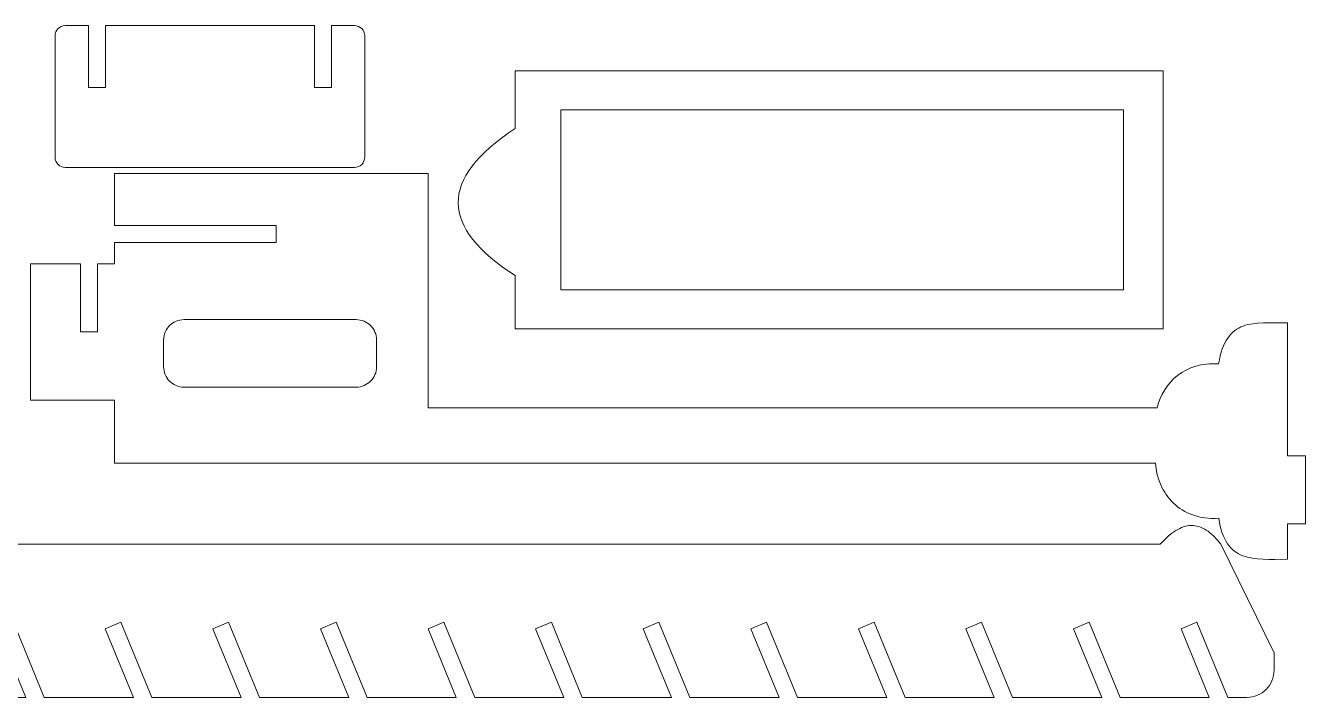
# Model space of a CAD drawing. Header units: millimetres. Extents: x -580 to 580, y -723 to 723.
# Drawn here: x 372 to 580.1, y 599.1 to 708.3 of the extents above; entities that cross this region are included whole.
import ezdxf

# ---------------------------------------------------------------- set-up
doc = ezdxf.new("R2010")
doc.units = ezdxf.units.MM
doc.header["$MEASUREMENT"] = 0
doc.layers.add('Camada 1', color=7, linetype='Continuous')

msp = doc.modelspace()

# ---------------------------------------------------------------- linework, layer by layer
at = {"layer": 'Camada 1', "color": 250, "lineweight": 9}
for points, knots in [([(425.525, 685.2427), (425.525, 685.2427), (378.4803, 685.2427), (378.4803, 685.2427), (378.4803, 685.2427), (378.4803, 685.2427), (378.1468, 685.2765), (378.1468, 685.2765), (378.1468, 685.2765), (378.1468, 685.2765), (377.8358, 685.3736), (377.8358, 685.3736), (377.8358, 685.3736), (377.8358, 685.3736), (377.5542, 685.527), (377.5542, 685.527), (377.5542, 685.527), (377.5542, 685.527), (377.3084, 685.73), (377.3084, 685.73), (377.3084, 685.73), (377.3084, 685.73), (377.1053, 685.9758), (377.1053, 685.9758), (377.1053, 685.9758), (377.1053, 685.9758), (376.9519, 686.2576), (376.9519, 686.2576), (376.9519, 686.2576), (376.9519, 686.2576), (376.8549, 686.5686), (376.8549, 686.5686), (376.8549, 686.5686), (376.8549, 686.5686), (376.8209, 686.9019), (376.8209, 686.9019), (376.8209, 686.9019), (376.8209, 686.9019), (376.8209, 706.631), (376.8209, 706.631), (376.8209, 706.631), (376.8209, 706.631), (376.8549, 706.9643), (376.8549, 706.9643), (376.8549, 706.9643), (376.8549, 706.9643), (376.9519, 707.2752), (376.9519, 707.2752), (376.9519, 707.2752), (376.9519, 707.2752), (377.1053, 707.557), (377.1053, 707.557), (377.1053, 707.557), (377.1053, 707.557), (377.3084, 707.8027), (377.3084, 707.8027), (377.3084, 707.8027), (377.3084, 707.8027), (377.5542, 708.0058), (377.5542, 708.0058), (377.5542, 708.0058), (377.5542, 708.0058), (377.8358, 708.1593), (377.8358, 708.1593), (377.8358, 708.1593), (377.8358, 708.1593), (378.1468, 708.2564), (378.1468, 708.2564), (378.1468, 708.2564), (378.1468, 708.2564), (378.4803, 708.2902), (378.4803, 708.2902), (378.4803, 708.2902), (378.4803, 708.2902), (382.2456, 708.2902), (382.2456, 708.2902), (382.2456, 708.2902), (382.2456, 708.2902), (382.2456, 698.2111), (382.2456, 698.2111), (382.2456, 698.2111), (382.2456, 698.2111), (385.0109, 698.2111), (385.0109, 698.2111), (385.0109, 698.2111), (385.0109, 698.2111), (385.0109, 708.2902), (385.0109, 708.2902), (385.0109, 708.2902), (385.0109, 708.2902), (418.9949, 708.2902), (418.9949, 708.2902), (418.9949, 708.2902), (418.9949, 708.2902), (418.9949, 698.2111), (418.9949, 698.2111), (418.9949, 698.2111), (418.9949, 698.2111), (421.7602, 698.2111), (421.7602, 698.2111), (421.7602, 698.2111), (421.7602, 698.2111), (421.7602, 708.2902), (421.7602, 708.2902), (421.7602, 708.2902), (421.7602, 708.2902), (425.525, 708.2902), (425.525, 708.2902), (425.525, 708.2902), (425.525, 708.2902), (425.8582, 708.2564), (425.8582, 708.2564), (425.8582, 708.2564), (425.8582, 708.2564), (426.1692, 708.1593), (426.1692, 708.1593), (426.1692, 708.1593), (426.1692, 708.1593), (426.4509, 708.0058), (426.4509, 708.0058), (426.4509, 708.0058), (426.4509, 708.0058), (426.6967, 707.8027), (426.6967, 707.8027), (426.6967, 707.8027), (426.6967, 707.8027), (426.8998, 707.557), (426.8998, 707.557), (426.8998, 707.557), (426.8998, 707.557), (427.0532, 707.2752), (427.0532, 707.2752), (427.0532, 707.2752), (427.0532, 707.2752), (427.1503, 706.9643), (427.1503, 706.9643), (427.1503, 706.9643), (427.1503, 706.9643), (427.1842, 706.631), (427.1842, 706.631), (427.1842, 706.631), (427.1842, 706.631), (427.1842, 686.9019), (427.1842, 686.9019), (427.1842, 686.9019), (427.1842, 686.9019), (427.1503, 686.5686), (427.1503, 686.5686), (427.1503, 686.5686), (427.1503, 686.5686), (427.0532, 686.2576), (427.0532, 686.2576), (427.0532, 686.2576), (427.0532, 686.2576), (426.8998, 685.9758), (426.8998, 685.9758), (426.8998, 685.9758), (426.8998, 685.9758), (426.6967, 685.73), (426.6967, 685.73), (426.6967, 685.73), (426.6967, 685.73), (426.4509, 685.527), (426.4509, 685.527), (426.4509, 685.527), (426.4509, 685.527), (426.1692, 685.3736), (426.1692, 685.3736), (426.1692, 685.3736), (426.1692, 685.3736), (425.8582, 685.2765), (425.8582, 685.2765), (425.8582, 685.2765), (425.8582, 685.2765), (425.525, 685.2427), (425.525, 685.2427), (425.525, 685.2427), (425.525, 685.2427), (425.525, 685.2427), (425.525, 685.2427)], [0, 0, 0, 0, 0.02173913, 0.02173913, 0.02173913, 0.02173913, 0.04347826, 0.04347826, 0.04347826, 0.04347826, 0.06521739, 0.06521739, 0.06521739, 0.06521739, 0.08695652, 0.08695652, 0.08695652, 0.08695652, 0.10869565, 0.10869565, 0.10869565, 0.10869565, 0.13043478, 0.13043478, 0.13043478, 0.13043478, 0.15217391, 0.15217391, 0.15217391, 0.15217391, 0.17391304, 0.17391304, 0.17391304, 0.17391304, 0.19565217, 0.19565217, 0.19565217, 0.19565217, 0.2173913, 0.2173913, 0.2173913, 0.2173913, 0.23913043, 0.23913043, 0.23913043, 0.23913043, 0.26086957, 0.26086957, 0.26086957, 0.26086957, 0.2826087, 0.2826087, 0.2826087, 0.2826087, 0.30434783, 0.30434783, 0.30434783, 0.30434783, 0.32608696, 0.32608696, 0.32608696, 0.32608696, 0.34782609, 0.34782609, 0.34782609, 0.34782609, 0.36956522, 0.36956522, 0.36956522, 0.36956522, 0.39130435, 0.39130435, 0.39130435, 0.39130435, 0.41304348, 0.41304348, 0.41304348, 0.41304348, 0.43478261, 0.43478261, 0.43478261, 0.43478261, 0.45652174, 0.45652174, 0.45652174, 0.45652174, 0.47826087, 0.47826087, 0.47826087, 0.47826087, 0.5, 0.5, 0.5, 0.5, 0.52173913, 0.52173913, 0.52173913, 0.52173913, 0.54347826, 0.54347826, 0.54347826, 0.54347826, 0.56521739, 0.56521739, 0.56521739, 0.56521739, 0.58695652, 0.58695652, 0.58695652, 0.58695652, 0.60869565, 0.60869565, 0.60869565, 0.60869565, 0.63043478, 0.63043478, 0.63043478, 0.63043478, 0.65217391, 0.65217391, 0.65217391, 0.65217391, 0.67391304, 0.67391304, 0.67391304, 0.67391304, 0.69565217, 0.69565217, 0.69565217, 0.69565217, 0.7173913, 0.7173913, 0.7173913, 0.7173913, 0.73913043, 0.73913043, 0.73913043, 0.73913043, 0.76086957, 0.76086957, 0.76086957, 0.76086957, 0.7826087, 0.7826087, 0.7826087, 0.7826087, 0.80434783, 0.80434783, 0.80434783, 0.80434783, 0.82608696, 0.82608696, 0.82608696, 0.82608696, 0.84782609, 0.84782609, 0.84782609, 0.84782609, 0.86956522, 0.86956522, 0.86956522, 0.86956522, 0.89130435, 0.89130435, 0.89130435, 0.89130435, 0.91304348, 0.91304348, 0.91304348, 0.91304348, 0.93478261, 0.93478261, 0.93478261, 0.93478261, 0.95652174, 0.95652174, 0.95652174, 0.95652174, 1, 1, 1, 1]), ([(451.6492, 658.9958), (451.6492, 658.9958), (557.0096, 658.9958), (557.0096, 658.9958), (557.0096, 658.9958), (557.0096, 658.9958), (557.0096, 700.9451), (557.0096, 700.9451), (557.0096, 700.9451), (557.0096, 700.9451), (451.6492, 700.9451), (451.6492, 700.9451), (451.6492, 700.9451), (451.6492, 700.9451), (451.6492, 691.5556), (451.6492, 691.5556), (451.6492, 691.5556), (451.6492, 691.5556), (450.5055, 690.7896), (450.5055, 690.7896), (450.5055, 690.7896), (450.5055, 690.7896), (449.4384, 690.0249), (449.4384, 690.0249), (449.4384, 690.0249), (449.4384, 690.0249), (448.4474, 689.2614), (448.4474, 689.2614), (448.4474, 689.2614), (448.4474, 689.2614), (447.5326, 688.4992), (447.5326, 688.4992), (447.5326, 688.4992), (447.5326, 688.4992), (446.6934, 687.7383), (446.6934, 687.7383), (446.6934, 687.7383), (446.6934, 687.7383), (445.9297, 686.9787), (445.9297, 686.9787), (445.9297, 686.9787), (445.9297, 686.9787), (445.2412, 686.2202), (445.2412, 686.2202), (445.2412, 686.2202), (445.2412, 686.2202), (444.6276, 685.4631), (444.6276, 685.4631), (444.6276, 685.4631), (444.6276, 685.4631), (444.0885, 684.7072), (444.0885, 684.7072), (444.0885, 684.7072), (444.0885, 684.7072), (443.6238, 683.9525), (443.6238, 683.9525), (443.6238, 683.9525), (443.6238, 683.9525), (443.2333, 683.1991), (443.2333, 683.1991), (443.2333, 683.1991), (443.2333, 683.1991), (442.9164, 682.4469), (442.9164, 682.4469), (442.9164, 682.4469), (442.9164, 682.4469), (442.6731, 681.6959), (442.6731, 681.6959), (442.6731, 681.6959), (442.6731, 681.6959), (442.503, 680.9462), (442.503, 680.9462), (442.503, 680.9462), (442.503, 680.9462), (442.4059, 680.1977), (442.4059, 680.1977), (442.4059, 680.1977), (442.4059, 680.1977), (442.3814, 679.4504), (442.3814, 679.4504), (442.3814, 679.4504), (442.3814, 679.4504), (442.4294, 678.7044), (442.4294, 678.7044), (442.4294, 678.7044), (442.4294, 678.7044), (442.5495, 677.9595), (442.5495, 677.9595), (442.5495, 677.9595), (442.5495, 677.9595), (442.7415, 677.2158), (442.7415, 677.2158), (442.7415, 677.2158), (442.7415, 677.2158), (443.0049, 676.4733), (443.0049, 676.4733), (443.0049, 676.4733), (443.0049, 676.4733), (443.3398, 675.732), (443.3398, 675.732), (443.3398, 675.732), (443.3398, 675.732), (443.7456, 674.9918), (443.7456, 674.9918), (443.7456, 674.9918), (443.7456, 674.9918), (444.2222, 674.2529), (444.2222, 674.2529), (444.2222, 674.2529), (444.2222, 674.2529), (444.7692, 673.5151), (444.7692, 673.5151), (444.7692, 673.5151), (444.7692, 673.5151), (445.3865, 672.7785), (445.3865, 672.7785), (445.3865, 672.7785), (445.3865, 672.7785), (446.0737, 672.0431), (446.0737, 672.0431), (446.0737, 672.0431), (446.0737, 672.0431), (446.8304, 671.3088), (446.8304, 671.3088), (446.8304, 671.3088), (446.8304, 671.3088), (447.6565, 670.5757), (447.6565, 670.5757), (447.6565, 670.5757), (447.6565, 670.5757), (448.5518, 669.8437), (448.5518, 669.8437), (448.5518, 669.8437), (448.5518, 669.8437), (449.5158, 669.1129), (449.5158, 669.1129), (449.5158, 669.1129), (449.5158, 669.1129), (450.5484, 668.3832), (450.5484, 668.3832), (450.5484, 668.3832), (450.5484, 668.3832), (451.6492, 667.6547), (451.6492, 667.6547), (451.6492, 667.6547), (451.6492, 667.6547), (451.6492, 658.9958), (451.6492, 658.9958), (451.6492, 658.9958), (451.6492, 658.9958), (451.6492, 658.9958), (451.6492, 658.9958)], [0, 0, 0, 0, 0.02564103, 0.02564103, 0.02564103, 0.02564103, 0.05128205, 0.05128205, 0.05128205, 0.05128205, 0.07692308, 0.07692308, 0.07692308, 0.07692308, 0.1025641, 0.1025641, 0.1025641, 0.1025641, 0.12820513, 0.12820513, 0.12820513, 0.12820513, 0.15384615, 0.15384615, 0.15384615, 0.15384615, 0.17948718, 0.17948718, 0.17948718, 0.17948718, 0.20512821, 0.20512821, 0.20512821, 0.20512821, 0.23076923, 0.23076923, 0.23076923, 0.23076923, 0.25641026, 0.25641026, 0.25641026, 0.25641026, 0.28205128, 0.28205128, 0.28205128, 0.28205128, 0.30769231, 0.30769231, 0.30769231, 0.30769231, 0.33333333, 0.33333333, 0.33333333, 0.33333333, 0.35897436, 0.35897436, 0.35897436, 0.35897436, 0.38461538, 0.38461538, 0.38461538, 0.38461538, 0.41025641, 0.41025641, 0.41025641, 0.41025641, 0.43589744, 0.43589744, 0.43589744, 0.43589744, 0.46153846, 0.46153846, 0.46153846, 0.46153846, 0.48717949, 0.48717949, 0.48717949, 0.48717949, 0.51282051, 0.51282051, 0.51282051, 0.51282051, 0.53846154, 0.53846154, 0.53846154, 0.53846154, 0.56410256, 0.56410256, 0.56410256, 0.56410256, 0.58974359, 0.58974359, 0.58974359, 0.58974359, 0.61538462, 0.61538462, 0.61538462, 0.61538462, 0.64102564, 0.64102564, 0.64102564, 0.64102564, 0.66666667, 0.66666667, 0.66666667, 0.66666667, 0.69230769, 0.69230769, 0.69230769, 0.69230769, 0.71794872, 0.71794872, 0.71794872, 0.71794872, 0.74358974, 0.74358974, 0.74358974, 0.74358974, 0.76923077, 0.76923077, 0.76923077, 0.76923077, 0.79487179, 0.79487179, 0.79487179, 0.79487179, 0.82051282, 0.82051282, 0.82051282, 0.82051282, 0.84615385, 0.84615385, 0.84615385, 0.84615385, 0.87179487, 0.87179487, 0.87179487, 0.87179487, 0.8974359, 0.8974359, 0.8974359, 0.8974359, 0.92307692, 0.92307692, 0.92307692, 0.92307692, 0.94871795, 0.94871795, 0.94871795, 0.94871795, 1, 1, 1, 1]), ([(386.5005, 647.4407), (386.5005, 647.4407), (372.8043, 647.4407), (372.8043, 647.4407), (372.8043, 647.4407), (372.8043, 647.4407), (372.8043, 669.5635), (372.8043, 669.5635), (372.8043, 669.5635), (372.8043, 669.5635), (380.9538, 669.5635), (380.9538, 669.5635), (380.9538, 669.5635), (380.9538, 669.5635), (380.9538, 658.5021), (380.9538, 658.5021), (380.9538, 658.5021), (380.9538, 658.5021), (383.7191, 658.5021), (383.7191, 658.5021), (383.7191, 658.5021), (383.7191, 658.5021), (383.7191, 669.5635), (383.7191, 669.5635), (383.7191, 669.5635), (383.7191, 669.5635), (386.5005, 669.5635), (386.5005, 669.5635), (386.5005, 669.5635), (386.5005, 669.5635), (386.5005, 673.0323), (386.5005, 673.0323), (386.5005, 673.0323), (386.5005, 673.0323), (412.7653, 673.0323), (412.7653, 673.0323), (412.7653, 673.0323), (412.7653, 673.0323), (412.7653, 675.7977), (412.7653, 675.7977), (412.7653, 675.7977), (412.7653, 675.7977), (386.5005, 675.7977), (386.5005, 675.7977), (386.5005, 675.7977), (386.5005, 675.7977), (386.5005, 684.2442), (386.5005, 684.2442), (386.5005, 684.2442), (386.5005, 684.2442), (437.4737, 684.2442), (437.4737, 684.2442), (437.4737, 684.2442), (437.4737, 684.2442), (437.4737, 646.1974), (437.4737, 646.1974), (437.4737, 646.1974), (437.4737, 646.1974), (556.0531, 646.1974), (556.0531, 646.1974), (556.0531, 646.1974), (556.0531, 646.1974), (556.2721, 646.9603), (556.2721, 646.9603), (556.2721, 646.9603), (556.2721, 646.9603), (556.5484, 647.701), (556.5484, 647.701), (556.5484, 647.701), (556.5484, 647.701), (556.8812, 648.4148), (556.8812, 648.4148), (556.8812, 648.4148), (556.8812, 648.4148), (557.2698, 649.0976), (557.2698, 649.0976), (557.2698, 649.0976), (557.2698, 649.0976), (557.7139, 649.7449), (557.7139, 649.7449), (557.7139, 649.7449), (557.7139, 649.7449), (558.2123, 650.3526), (558.2123, 650.3526), (558.2123, 650.3526), (558.2123, 650.3526), (558.7644, 650.9163), (558.7644, 650.9163), (558.7644, 650.9163), (558.7644, 650.9163), (559.3697, 651.4319), (559.3697, 651.4319), (559.3697, 651.4319), (559.3697, 651.4319), (560.0273, 651.8949), (560.0273, 651.8949), (560.0273, 651.8949), (560.0273, 651.8949), (560.7368, 652.3011), (560.7368, 652.3011), (560.7368, 652.3011), (560.7368, 652.3011), (561.4971, 652.6462), (561.4971, 652.6462), (561.4971, 652.6462), (561.4971, 652.6462), (562.3079, 652.9259), (562.3079, 652.9259), (562.3079, 652.9259), (562.3079, 652.9259), (563.1683, 653.1359), (563.1683, 653.1359), (563.1683, 653.1359), (563.1683, 653.1359), (563.6169, 653.2134), (563.6169, 653.2134), (563.6169, 653.2134), (563.6169, 653.2134), (564.0777, 653.272), (564.0777, 653.272), (564.0777, 653.272), (564.0777, 653.272), (564.5505, 653.3109), (564.5505, 653.3109), (564.5505, 653.3109), (564.5505, 653.3109), (565.0352, 653.3297), (565.0352, 653.3297), (565.0352, 653.3297), (565.0352, 653.3297), (565.5319, 653.3279), (565.5319, 653.3279), (565.5319, 653.3279), (565.5319, 653.3279), (566.0404, 653.3049), (566.0404, 653.3049), (566.0404, 653.3049), (566.0404, 653.3049), (566.1618, 653.985), (566.1618, 653.985), (566.1618, 653.985), (566.1618, 653.985), (566.3022, 654.6179), (566.3022, 654.6179), (566.3022, 654.6179), (566.3022, 654.6179), (566.4611, 655.205), (566.4611, 655.205), (566.4611, 655.205), (566.4611, 655.205), (566.6382, 655.7484), (566.6382, 655.7484), (566.6382, 655.7484), (566.6382, 655.7484), (566.8331, 656.2496), (566.8331, 656.2496), (566.8331, 656.2496), (566.8331, 656.2496), (567.0452, 656.7102), (567.0452, 656.7102), (567.0452, 656.7102), (567.0452, 656.7102), (567.2741, 657.132), (567.2741, 657.132), (567.2741, 657.132), (567.2741, 657.132), (567.5195, 657.5166), (567.5195, 657.5166), (567.5195, 657.5166), (567.5195, 657.5166), (567.7808, 657.8659), (567.7808, 657.8659), (567.7808, 657.8659), (567.7808, 657.8659), (568.0578, 658.1812), (568.0578, 658.1812), (568.0578, 658.1812), (568.0578, 658.1812), (568.35, 658.4645), (568.35, 658.4645), (568.35, 658.4645), (568.35, 658.4645), (568.6567, 658.7173), (568.6567, 658.7173), (568.6567, 658.7173), (568.6567, 658.7173), (568.9779, 658.9415), (568.9779, 658.9415), (568.9779, 658.9415), (568.9779, 658.9415), (569.3129, 659.1385), (569.3129, 659.1385), (569.3129, 659.1385), (569.3129, 659.1385), (569.6612, 659.3102), (569.6612, 659.3102), (569.6612, 659.3102), (569.6612, 659.3102), (570.0226, 659.4581), (570.0226, 659.4581), (570.0226, 659.4581), (570.0226, 659.4581), (570.3965, 659.5841), (570.3965, 659.5841), (570.3965, 659.5841), (570.3965, 659.5841), (570.7826, 659.6898), (570.7826, 659.6898), (570.7826, 659.6898), (570.7826, 659.6898), (571.5895, 659.8468), (571.5895, 659.8468), (571.5895, 659.8468), (571.5895, 659.8468), (572.4398, 659.9427), (572.4398, 659.9427), (572.4398, 659.9427), (572.4398, 659.9427), (573.3301, 659.991), (573.3301, 659.991), (573.3301, 659.991), (573.3301, 659.991), (574.2569, 660.0051), (574.2569, 660.0051), (574.2569, 660.0051), (574.2569, 660.0051), (575.2169, 659.9985), (575.2169, 659.9985), (575.2169, 659.9985), (575.2169, 659.9985), (577.2224, 659.9771), (577.2224, 659.9771), (577.2224, 659.9771), (577.2224, 659.9771), (577.2224, 638.3753), (577.2224, 638.3753), (577.2224, 638.3753), (577.2224, 638.3753), (580.1487, 638.3753), (580.1487, 638.3753), (580.1487, 638.3753), (580.1487, 638.3753), (580.1487, 627.3139), (580.1487, 627.3139), (580.1487, 627.3139), (580.1487, 627.3139), (577.2224, 627.3139), (577.2224, 627.3139), (577.2224, 627.3139), (577.2224, 627.3139), (577.2224, 621.5647), (577.2224, 621.5647), (577.2224, 621.5647), (577.2224, 621.5647), (575.1727, 621.5481), (575.1727, 621.5481), (575.1727, 621.5481), (575.1727, 621.5481), (574.1993, 621.5468), (574.1993, 621.5468), (574.1993, 621.5468), (574.1993, 621.5468), (573.2641, 621.5673), (573.2641, 621.5673), (573.2641, 621.5673), (573.2641, 621.5673), (572.3697, 621.6227), (572.3697, 621.6227), (572.3697, 621.6227), (572.3697, 621.6227), (571.519, 621.7257), (571.519, 621.7257), (571.519, 621.7257), (571.519, 621.7257), (570.7151, 621.8895), (570.7151, 621.8895), (570.7151, 621.8895), (570.7151, 621.8895), (570.3315, 621.9981), (570.3315, 621.9981), (570.3315, 621.9981), (570.3315, 621.9981), (569.9606, 622.1268), (569.9606, 622.1268), (569.9606, 622.1268), (569.9606, 622.1268), (569.6028, 622.2772), (569.6028, 622.2772), (569.6028, 622.2772), (569.6028, 622.2772), (569.2583, 622.4507), (569.2583, 622.4507), (569.2583, 622.4507), (569.2583, 622.4507), (568.9277, 622.6491), (568.9277, 622.6491), (568.9277, 622.6491), (568.9277, 622.6491), (568.6112, 622.8741), (568.6112, 622.8741), (568.6112, 622.8741), (568.6112, 622.8741), (568.3091, 623.1271), (568.3091, 623.1271), (568.3091, 623.1271), (568.3091, 623.1271), (568.0221, 623.4098), (568.0221, 623.4098), (568.0221, 623.4098), (568.0221, 623.4098), (567.7502, 623.7239), (567.7502, 623.7239), (567.7502, 623.7239), (567.7502, 623.7239), (567.4937, 624.0709), (567.4937, 624.0709), (567.4937, 624.0709), (567.4937, 624.0709), (567.2533, 624.4525), (567.2533, 624.4525), (567.2533, 624.4525), (567.2533, 624.4525), (567.029, 624.8702), (567.029, 624.8702), (567.029, 624.8702), (567.029, 624.8702), (566.8215, 625.3258), (566.8215, 625.3258), (566.8215, 625.3258), (566.8215, 625.3258), (566.6309, 625.8207), (566.6309, 625.8207), (566.6309, 625.8207), (566.6309, 625.8207), (566.4576, 626.3567), (566.4576, 626.3567), (566.4576, 626.3567), (566.4576, 626.3567), (566.302, 626.9353), (566.302, 626.9353), (566.302, 626.9353), (566.302, 626.9353), (566.1645, 627.5582), (566.1645, 627.5582), (566.1645, 627.5582), (566.1645, 627.5582), (566.0454, 628.227), (566.0454, 628.227), (566.0454, 628.227), (566.0454, 628.227), (565.4639, 628.2025), (565.4639, 628.2025), (565.4639, 628.2025), (565.4639, 628.2025), (564.898, 628.2055), (564.898, 628.2055), (564.898, 628.2055), (564.898, 628.2055), (564.3477, 628.2356), (564.3477, 628.2356), (564.3477, 628.2356), (564.3477, 628.2356), (563.8129, 628.2916), (563.8129, 628.2916), (563.8129, 628.2916), (563.8129, 628.2916), (563.2944, 628.3729), (563.2944, 628.3729), (563.2944, 628.3729), (563.2944, 628.3729), (562.7918, 628.4787), (562.7918, 628.4787), (562.7918, 628.4787), (562.7918, 628.4787), (562.3053, 628.6082), (562.3053, 628.6082), (562.3053, 628.6082), (562.3053, 628.6082), (561.8351, 628.7605), (561.8351, 628.7605), (561.8351, 628.7605), (561.8351, 628.7605), (561.3813, 628.9348), (561.3813, 628.9348), (561.3813, 628.9348), (561.3813, 628.9348), (560.944, 629.1304), (560.944, 629.1304), (560.944, 629.1304), (560.944, 629.1304), (560.5235, 629.3464), (560.5235, 629.3464), (560.5235, 629.3464), (560.5235, 629.3464), (560.1195, 629.582), (560.1195, 629.582), (560.1195, 629.582), (560.1195, 629.582), (559.7328, 629.8363), (559.7328, 629.8363), (559.7328, 629.8363), (559.7328, 629.8363), (559.363, 630.1089), (559.363, 630.1089), (559.363, 630.1089), (559.363, 630.1089), (559.0104, 630.3985), (559.0104, 630.3985), (559.0104, 630.3985), (559.0104, 630.3985), (558.6753, 630.7047), (558.6753, 630.7047), (558.6753, 630.7047), (558.6753, 630.7047), (558.3574, 631.0263), (558.3574, 631.0263), (558.3574, 631.0263), (558.3574, 631.0263), (558.0572, 631.3626), (558.0572, 631.3626), (558.0572, 631.3626), (558.0572, 631.3626), (557.7748, 631.7131), (557.7748, 631.7131), (557.7748, 631.7131), (557.7748, 631.7131), (557.5101, 632.0766), (557.5101, 632.0766), (557.5101, 632.0766), (557.5101, 632.0766), (557.2635, 632.4526), (557.2635, 632.4526), (557.2635, 632.4526), (557.2635, 632.4526), (557.0349, 632.8401), (557.0349, 632.8401), (557.0349, 632.8401), (557.0349, 632.8401), (556.8245, 633.2384), (556.8245, 633.2384), (556.8245, 633.2384), (556.8245, 633.2384), (556.6326, 633.6465), (556.6326, 633.6465), (556.6326, 633.6465), (556.6326, 633.6465), (556.3043, 634.4895), (556.3043, 634.4895), (556.3043, 634.4895), (556.3043, 634.4895), (556.0511, 635.3627), (556.0511, 635.3627), (556.0511, 635.3627), (556.0511, 635.3627), (555.8739, 636.2595), (555.8739, 636.2595), (555.8739, 636.2595), (555.8739, 636.2595), (555.7738, 637.1735), (555.7738, 637.1735), (555.7738, 637.1735), (555.7738, 637.1735), (386.5005, 637.1735), (386.5005, 637.1735), (386.5005, 637.1735), (386.5005, 637.1735), (386.5005, 647.4407), (386.5005, 647.4407), (386.5005, 647.4407), (386.5005, 647.4407), (386.5005, 647.4407), (386.5005, 647.4407)], [0, 0, 0, 0, 0.00840336, 0.00840336, 0.00840336, 0.00840336, 0.01680672, 0.01680672, 0.01680672, 0.01680672, 0.02521008, 0.02521008, 0.02521008, 0.02521008, 0.03361345, 0.03361345, 0.03361345, 0.03361345, 0.04201681, 0.04201681, 0.04201681, 0.04201681, 0.05042017, 0.05042017, 0.05042017, 0.05042017, 0.05882353, 0.05882353, 0.05882353, 0.05882353, 0.06722689, 0.06722689, 0.06722689, 0.06722689, 0.07563025, 0.07563025, 0.07563025, 0.07563025, 0.08403361, 0.08403361, 0.08403361, 0.08403361, 0.09243697, 0.09243697, 0.09243697, 0.09243697, 0.10084034, 0.10084034, 0.10084034, 0.10084034, 0.1092437, 0.1092437, 0.1092437, 0.1092437, 0.11764706, 0.11764706, 0.11764706, 0.11764706, 0.12605042, 0.12605042, 0.12605042, 0.12605042, 0.13445378, 0.13445378, 0.13445378, 0.13445378, 0.14285714, 0.14285714, 0.14285714, 0.14285714, 0.1512605, 0.1512605, 0.1512605, 0.1512605, 0.15966387, 0.15966387, 0.15966387, 0.15966387, 0.16806723, 0.16806723, 0.16806723, 0.16806723, 0.17647059, 0.17647059, 0.17647059, 0.17647059, 0.18487395, 0.18487395, 0.18487395, 0.18487395, 0.19327731, 0.19327731, 0.19327731, 0.19327731, 0.20168067, 0.20168067, 0.20168067, 0.20168067, 0.21008403, 0.21008403, 0.21008403, 0.21008403, 0.21848739, 0.21848739, 0.21848739, 0.21848739, 0.22689076, 0.22689076, 0.22689076, 0.22689076, 0.23529412, 0.23529412, 0.23529412, 0.23529412, 0.24369748, 0.24369748, 0.24369748, 0.24369748, 0.25210084, 0.25210084, 0.25210084, 0.25210084, 0.2605042, 0.2605042, 0.2605042, 0.2605042, 0.26890756, 0.26890756, 0.26890756, 0.26890756, 0.27731092, 0.27731092, 0.27731092, 0.27731092, 0.28571429, 0.28571429, 0.28571429, 0.28571429, 0.29411765, 0.29411765, 0.29411765, 0.29411765, 0.30252101, 0.30252101, 0.30252101, 0.30252101, 0.31092437, 0.31092437, 0.31092437, 0.31092437, 0.31932773, 0.31932773, 0.31932773, 0.31932773, 0.32773109, 0.32773109, 0.32773109, 0.32773109, 0.33613445, 0.33613445, 0.33613445, 0.33613445, 0.34453782, 0.34453782, 0.34453782, 0.34453782, 0.35294118, 0.35294118, 0.35294118, 0.35294118, 0.36134454, 0.36134454, 0.36134454, 0.36134454, 0.3697479, 0.3697479, 0.3697479, 0.3697479, 0.37815126, 0.37815126, 0.37815126, 0.37815126, 0.38655462, 0.38655462, 0.38655462, 0.38655462, 0.39495798, 0.39495798, 0.39495798, 0.39495798, 0.40336134, 0.40336134, 0.40336134, 0.40336134, 0.41176471, 0.41176471, 0.41176471, 0.41176471, 0.42016807, 0.42016807, 0.42016807, 0.42016807, 0.42857143, 0.42857143, 0.42857143, 0.42857143, 0.43697479, 0.43697479, 0.43697479, 0.43697479, 0.44537815, 0.44537815, 0.44537815, 0.44537815, 0.45378151, 0.45378151, 0.45378151, 0.45378151, 0.46218487, 0.46218487, 0.46218487, 0.46218487, 0.47058824, 0.47058824, 0.47058824, 0.47058824, 0.4789916, 0.4789916, 0.4789916, 0.4789916, 0.48739496, 0.48739496, 0.48739496, 0.48739496, 0.49579832, 0.49579832, 0.49579832, 0.49579832, 0.50420168, 0.50420168, 0.50420168, 0.50420168, 0.51260504, 0.51260504, 0.51260504, 0.51260504, 0.5210084, 0.5210084, 0.5210084, 0.5210084, 0.52941176, 0.52941176, 0.52941176, 0.52941176, 0.53781513, 0.53781513, 0.53781513, 0.53781513, 0.54621849, 0.54621849, 0.54621849, 0.54621849, 0.55462185, 0.55462185, 0.55462185, 0.55462185, 0.56302521, 0.56302521, 0.56302521, 0.56302521, 0.57142857, 0.57142857, 0.57142857, 0.57142857, 0.57983193, 0.57983193, 0.57983193, 0.57983193, 0.58823529, 0.58823529, 0.58823529, 0.58823529, 0.59663866, 0.59663866, 0.59663866, 0.59663866, 0.60504202, 0.60504202, 0.60504202, 0.60504202, 0.61344538, 0.61344538, 0.61344538, 0.61344538, 0.62184874, 0.62184874, 0.62184874, 0.62184874, 0.6302521, 0.6302521, 0.6302521, 0.6302521, 0.63865546, 0.63865546, 0.63865546, 0.63865546, 0.64705882, 0.64705882, 0.64705882, 0.64705882, 0.65546218, 0.65546218, 0.65546218, 0.65546218, 0.66386555, 0.66386555, 0.66386555, 0.66386555, 0.67226891, 0.67226891, 0.67226891, 0.67226891, 0.68067227, 0.68067227, 0.68067227, 0.68067227, 0.68907563, 0.68907563, 0.68907563, 0.68907563, 0.69747899, 0.69747899, 0.69747899, 0.69747899, 0.70588235, 0.70588235, 0.70588235, 0.70588235, 0.71428571, 0.71428571, 0.71428571, 0.71428571, 0.72268908, 0.72268908, 0.72268908, 0.72268908, 0.73109244, 0.73109244, 0.73109244, 0.73109244, 0.7394958, 0.7394958, 0.7394958, 0.7394958, 0.74789916, 0.74789916, 0.74789916, 0.74789916, 0.75630252, 0.75630252, 0.75630252, 0.75630252, 0.76470588, 0.76470588, 0.76470588, 0.76470588, 0.77310924, 0.77310924, 0.77310924, 0.77310924, 0.78151261, 0.78151261, 0.78151261, 0.78151261, 0.78991597, 0.78991597, 0.78991597, 0.78991597, 0.79831933, 0.79831933, 0.79831933, 0.79831933, 0.80672269, 0.80672269, 0.80672269, 0.80672269, 0.81512605, 0.81512605, 0.81512605, 0.81512605, 0.82352941, 0.82352941, 0.82352941, 0.82352941, 0.83193277, 0.83193277, 0.83193277, 0.83193277, 0.84033613, 0.84033613, 0.84033613, 0.84033613, 0.8487395, 0.8487395, 0.8487395, 0.8487395, 0.85714286, 0.85714286, 0.85714286, 0.85714286, 0.86554622, 0.86554622, 0.86554622, 0.86554622, 0.87394958, 0.87394958, 0.87394958, 0.87394958, 0.88235294, 0.88235294, 0.88235294, 0.88235294, 0.8907563, 0.8907563, 0.8907563, 0.8907563, 0.89915966, 0.89915966, 0.89915966, 0.89915966, 0.90756303, 0.90756303, 0.90756303, 0.90756303, 0.91596639, 0.91596639, 0.91596639, 0.91596639, 0.92436975, 0.92436975, 0.92436975, 0.92436975, 0.93277311, 0.93277311, 0.93277311, 0.93277311, 0.94117647, 0.94117647, 0.94117647, 0.94117647, 0.94957983, 0.94957983, 0.94957983, 0.94957983, 0.95798319, 0.95798319, 0.95798319, 0.95798319, 0.96638655, 0.96638655, 0.96638655, 0.96638655, 0.97478992, 0.97478992, 0.97478992, 0.97478992, 0.98319328, 0.98319328, 0.98319328, 0.98319328, 1, 1, 1, 1]), ([(570.6354, 599.1139), (570.6354, 599.1139), (567.515, 599.1139), (567.515, 599.1139), (567.515, 599.1139), (567.515, 599.1139), (562.4854, 611.3346), (562.4854, 611.3346), (562.4854, 611.3346), (562.4854, 611.3346), (559.9279, 610.2821), (559.9279, 610.2821), (559.9279, 610.2821), (559.9279, 610.2821), (564.5246, 599.1139), (564.5246, 599.1139), (564.5246, 599.1139), (564.5246, 599.1139), (550.0159, 599.1139), (550.0159, 599.1139), (550.0159, 599.1139), (550.0159, 599.1139), (544.9862, 611.3346), (544.9862, 611.3346), (544.9862, 611.3346), (544.9862, 611.3346), (542.4288, 610.2821), (542.4288, 610.2821), (542.4288, 610.2821), (542.4288, 610.2821), (547.0254, 599.1139), (547.0254, 599.1139), (547.0254, 599.1139), (547.0254, 599.1139), (532.5167, 599.1139), (532.5167, 599.1139), (532.5167, 599.1139), (532.5167, 599.1139), (527.4871, 611.3346), (527.4871, 611.3346), (527.4871, 611.3346), (527.4871, 611.3346), (524.9297, 610.2821), (524.9297, 610.2821), (524.9297, 610.2821), (524.9297, 610.2821), (529.5262, 599.1139), (529.5262, 599.1139), (529.5262, 599.1139), (529.5262, 599.1139), (515.0523, 599.1139), (515.0523, 599.1139), (515.0523, 599.1139), (515.0523, 599.1139), (510.0228, 611.3346), (510.0228, 611.3346), (510.0228, 611.3346), (510.0228, 611.3346), (507.4654, 610.2821), (507.4654, 610.2821), (507.4654, 610.2821), (507.4654, 610.2821), (512.062, 599.1139), (512.062, 599.1139), (512.062, 599.1139), (512.062, 599.1139), (497.5533, 599.1139), (497.5533, 599.1139), (497.5533, 599.1139), (497.5533, 599.1139), (492.5236, 611.3346), (492.5236, 611.3346), (492.5236, 611.3346), (492.5236, 611.3346), (489.9662, 610.2821), (489.9662, 610.2821), (489.9662, 610.2821), (489.9662, 610.2821), (494.5628, 599.1139), (494.5628, 599.1139), (494.5628, 599.1139), (494.5628, 599.1139), (480.0541, 599.1139), (480.0541, 599.1139), (480.0541, 599.1139), (480.0541, 599.1139), (475.0245, 611.3346), (475.0245, 611.3346), (475.0245, 611.3346), (475.0245, 611.3346), (472.4671, 610.2821), (472.4671, 610.2821), (472.4671, 610.2821), (472.4671, 610.2821), (477.0637, 599.1139), (477.0637, 599.1139), (477.0637, 599.1139), (477.0637, 599.1139), (462.555, 599.1139), (462.555, 599.1139), (462.555, 599.1139), (462.555, 599.1139), (457.5253, 611.3346), (457.5253, 611.3346), (457.5253, 611.3346), (457.5253, 611.3346), (454.9679, 610.2821), (454.9679, 610.2821), (454.9679, 610.2821), (454.9679, 610.2821), (459.5645, 599.1139), (459.5645, 599.1139), (459.5645, 599.1139), (459.5645, 599.1139), (445.0558, 599.1139), (445.0558, 599.1139), (445.0558, 599.1139), (445.0558, 599.1139), (440.0262, 611.3346), (440.0262, 611.3346), (440.0262, 611.3346), (440.0262, 611.3346), (437.4688, 610.2821), (437.4688, 610.2821), (437.4688, 610.2821), (437.4688, 610.2821), (442.0654, 599.1139), (442.0654, 599.1139), (442.0654, 599.1139), (442.0654, 599.1139), (427.5567, 599.1139), (427.5567, 599.1139), (427.5567, 599.1139), (427.5567, 599.1139), (422.5271, 611.3346), (422.5271, 611.3346), (422.5271, 611.3346), (422.5271, 611.3346), (419.9697, 610.2821), (419.9697, 610.2821), (419.9697, 610.2821), (419.9697, 610.2821), (424.5662, 599.1139), (424.5662, 599.1139), (424.5662, 599.1139), (424.5662, 599.1139), (410.0575, 599.1139), (410.0575, 599.1139), (410.0575, 599.1139), (410.0575, 599.1139), (405.0279, 611.3346), (405.0279, 611.3346), (405.0279, 611.3346), (405.0279, 611.3346), (402.4705, 610.2821), (402.4705, 610.2821), (402.4705, 610.2821), (402.4705, 610.2821), (407.0671, 599.1139), (407.0671, 599.1139), (407.0671, 599.1139), (407.0671, 599.1139), (392.5584, 599.1139), (392.5584, 599.1139), (392.5584, 599.1139), (392.5584, 599.1139), (387.5288, 611.3346), (387.5288, 611.3346), (387.5288, 611.3346), (387.5288, 611.3346), (384.9714, 610.2821), (384.9714, 610.2821), (384.9714, 610.2821), (384.9714, 610.2821), (389.5679, 599.1139), (389.5679, 599.1139), (389.5679, 599.1139), (389.5679, 599.1139), (375.0637, 599.1139), (375.0637, 599.1139), (375.0637, 599.1139), (375.0637, 599.1139), (370.034, 611.3346), (370.034, 611.3346), (370.034, 611.3346), (370.034, 611.3346), (367.4766, 610.2821), (367.4766, 610.2821), (367.4766, 610.2821), (367.4766, 610.2821), (372.0732, 599.1139), (372.0732, 599.1139), (372.0732, 599.1139), (372.0732, 599.1139), (355.3174, 599.1139), (355.3174, 599.1139), (355.3174, 599.1139), (355.3174, 599.1139), (344.584, 618.4847), (344.584, 618.4847), (344.584, 618.4847), (344.584, 618.4847), (344.584, 619.5665), (344.584, 619.5665), (344.584, 619.5665), (344.584, 619.5665), (344.6069, 620.0171), (344.6069, 620.0171), (344.6069, 620.0171), (344.6069, 620.0171), (344.6743, 620.4553), (344.6743, 620.4553), (344.6743, 620.4553), (344.6743, 620.4553), (344.7837, 620.8784), (344.7837, 620.8784), (344.7837, 620.8784), (344.7837, 620.8784), (344.9331, 621.2844), (344.9331, 621.2844), (344.9331, 621.2844), (344.9331, 621.2844), (345.1201, 621.671), (345.1201, 621.671), (345.1201, 621.671), (345.1201, 621.671), (345.3423, 622.0358), (345.3423, 622.0358), (345.3423, 622.0358), (345.3423, 622.0358), (345.5975, 622.3767), (345.5975, 622.3767), (345.5975, 622.3767), (345.5975, 622.3767), (345.8836, 622.6913), (345.8836, 622.6913), (345.8836, 622.6913), (345.8836, 622.6913), (346.1983, 622.9774), (346.1983, 622.9774), (346.1983, 622.9774), (346.1983, 622.9774), (346.5391, 623.2327), (346.5391, 623.2327), (346.5391, 623.2327), (346.5391, 623.2327), (346.904, 623.4548), (346.904, 623.4548), (346.904, 623.4548), (346.904, 623.4548), (347.2906, 623.6419), (347.2906, 623.6419), (347.2906, 623.6419), (347.2906, 623.6419), (347.6964, 623.7912), (347.6964, 623.7912), (347.6964, 623.7912), (347.6964, 623.7912), (348.1197, 623.9007), (348.1197, 623.9007), (348.1197, 623.9007), (348.1197, 623.9007), (348.5578, 623.9681), (348.5578, 623.9681), (348.5578, 623.9681), (348.5578, 623.9681), (349.0085, 623.991), (349.0085, 623.991), (349.0085, 623.991), (349.0085, 623.991), (556.5238, 623.991), (556.5238, 623.991), (556.5238, 623.991), (556.5238, 623.991), (557.1677, 624.6887), (557.1677, 624.6887), (557.1677, 624.6887), (557.1677, 624.6887), (557.8082, 625.2979), (557.8082, 625.2979), (557.8082, 625.2979), (557.8082, 625.2979), (558.4449, 625.8175), (558.4449, 625.8175), (558.4449, 625.8175), (558.4449, 625.8175), (559.0782, 626.2467), (559.0782, 626.2467), (559.0782, 626.2467), (559.0782, 626.2467), (559.7078, 626.5845), (559.7078, 626.5845), (559.7078, 626.5845), (559.7078, 626.5845), (560.0212, 626.7188), (560.0212, 626.7188), (560.0212, 626.7188), (560.0212, 626.7188), (560.3337, 626.8298), (560.3337, 626.8298), (560.3337, 626.8298), (560.3337, 626.8298), (560.6451, 626.9176), (560.6451, 626.9176), (560.6451, 626.9176), (560.6451, 626.9176), (560.9559, 626.9819), (560.9559, 626.9819), (560.9559, 626.9819), (560.9559, 626.9819), (561.2655, 627.0226), (561.2655, 627.0226), (561.2655, 627.0226), (561.2655, 627.0226), (561.5743, 627.0396), (561.5743, 627.0396), (561.5743, 627.0396), (561.5743, 627.0396), (561.8821, 627.0328), (561.8821, 627.0328), (561.8821, 627.0328), (561.8821, 627.0328), (562.1889, 627.002), (562.1889, 627.002), (562.1889, 627.002), (562.1889, 627.002), (562.4948, 626.9473), (562.4948, 626.9473), (562.4948, 626.9473), (562.4948, 626.9473), (562.7997, 626.8683), (562.7997, 626.8683), (562.7997, 626.8683), (562.7997, 626.8683), (563.1036, 626.765), (563.1036, 626.765), (563.1036, 626.765), (563.1036, 626.765), (563.4065, 626.6373), (563.4065, 626.6373), (563.4065, 626.6373), (563.4065, 626.6373), (563.7085, 626.4851), (563.7085, 626.4851), (563.7085, 626.4851), (563.7085, 626.4851), (564.0096, 626.3082), (564.0096, 626.3082), (564.0096, 626.3082), (564.0096, 626.3082), (564.3095, 626.1065), (564.3095, 626.1065), (564.3095, 626.1065), (564.3095, 626.1065), (564.6085, 625.88), (564.6085, 625.88), (564.6085, 625.88), (564.6085, 625.88), (565.2034, 625.3517), (565.2034, 625.3517), (565.2034, 625.3517), (565.2034, 625.3517), (565.7944, 624.7223), (565.7944, 624.7223), (565.7944, 624.7223), (565.7944, 624.7223), (566.3812, 623.991), (566.3812, 623.991), (566.3812, 623.991), (566.3812, 623.991), (575.0594, 606.363), (575.0594, 606.363), (575.0594, 606.363), (575.0594, 606.363), (575.0594, 603.5385), (575.0594, 603.5385), (575.0594, 603.5385), (575.0594, 603.5385), (575.0365, 603.0877), (575.0365, 603.0877), (575.0365, 603.0877), (575.0365, 603.0877), (574.9691, 602.6497), (574.9691, 602.6497), (574.9691, 602.6497), (574.9691, 602.6497), (574.8597, 602.2265), (574.8597, 602.2265), (574.8597, 602.2265), (574.8597, 602.2265), (574.7103, 601.8205), (574.7103, 601.8205), (574.7103, 601.8205), (574.7103, 601.8205), (574.5234, 601.4339), (574.5234, 601.4339), (574.5234, 601.4339), (574.5234, 601.4339), (574.3012, 601.0691), (574.3012, 601.0691), (574.3012, 601.0691), (574.3012, 601.0691), (574.0458, 600.7282), (574.0458, 600.7282), (574.0458, 600.7282), (574.0458, 600.7282), (573.7598, 600.4136), (573.7598, 600.4136), (573.7598, 600.4136), (573.7598, 600.4136), (573.4452, 600.1275), (573.4452, 600.1275), (573.4452, 600.1275), (573.4452, 600.1275), (573.1044, 599.8721), (573.1044, 599.8721), (573.1044, 599.8721), (573.1044, 599.8721), (572.7396, 599.6499), (572.7396, 599.6499), (572.7396, 599.6499), (572.7396, 599.6499), (572.3531, 599.463), (572.3531, 599.463), (572.3531, 599.463), (572.3531, 599.463), (571.9471, 599.3137), (571.9471, 599.3137), (571.9471, 599.3137), (571.9471, 599.3137), (571.524, 599.2042), (571.524, 599.2042), (571.524, 599.2042), (571.524, 599.2042), (571.0861, 599.1369), (571.0861, 599.1369), (571.0861, 599.1369), (571.0861, 599.1369), (570.6354, 599.1139), (570.6354, 599.1139), (570.6354, 599.1139), (570.6354, 599.1139), (570.6354, 599.1139), (570.6354, 599.1139)], [0, 0, 0, 0, 0.00892857, 0.00892857, 0.00892857, 0.00892857, 0.01785714, 0.01785714, 0.01785714, 0.01785714, 0.02678571, 0.02678571, 0.02678571, 0.02678571, 0.03571429, 0.03571429, 0.03571429, 0.03571429, 0.04464286, 0.04464286, 0.04464286, 0.04464286, 0.05357143, 0.05357143, 0.05357143, 0.05357143, 0.0625, 0.0625, 0.0625, 0.0625, 0.07142857, 0.07142857, 0.07142857, 0.07142857, 0.08035714, 0.08035714, 0.08035714, 0.08035714, 0.08928571, 0.08928571, 0.08928571, 0.08928571, 0.09821429, 0.09821429, 0.09821429, 0.09821429, 0.10714286, 0.10714286, 0.10714286, 0.10714286, 0.11607143, 0.11607143, 0.11607143, 0.11607143, 0.125, 0.125, 0.125, 0.125, 0.13392857, 0.13392857, 0.13392857, 0.13392857, 0.14285714, 0.14285714, 0.14285714, 0.14285714, 0.15178571, 0.15178571, 0.15178571, 0.15178571, 0.16071429, 0.16071429, 0.16071429, 0.16071429, 0.16964286, 0.16964286, 0.16964286, 0.16964286, 0.17857143, 0.17857143, 0.17857143, 0.17857143, 0.1875, 0.1875, 0.1875, 0.1875, 0.19642857, 0.19642857, 0.19642857, 0.19642857, 0.20535714, 0.20535714, 0.20535714, 0.20535714, 0.21428571, 0.21428571, 0.21428571, 0.21428571, 0.22321429, 0.22321429, 0.22321429, 0.22321429, 0.23214286, 0.23214286, 0.23214286, 0.23214286, 0.24107143, 0.24107143, 0.24107143, 0.24107143, 0.25, 0.25, 0.25, 0.25, 0.25892857, 0.25892857, 0.25892857, 0.25892857, 0.26785714, 0.26785714, 0.26785714, 0.26785714, 0.27678571, 0.27678571, 0.27678571, 0.27678571, 0.28571429, 0.28571429, 0.28571429, 0.28571429, 0.29464286, 0.29464286, 0.29464286, 0.29464286, 0.30357143, 0.30357143, 0.30357143, 0.30357143, 0.3125, 0.3125, 0.3125, 0.3125, 0.32142857, 0.32142857, 0.32142857, 0.32142857, 0.33035714, 0.33035714, 0.33035714, 0.33035714, 0.33928571, 0.33928571, 0.33928571, 0.33928571, 0.34821429, 0.34821429, 0.34821429, 0.34821429, 0.35714286, 0.35714286, 0.35714286, 0.35714286, 0.36607143, 0.36607143, 0.36607143, 0.36607143, 0.375, 0.375, 0.375, 0.375, 0.38392857, 0.38392857, 0.38392857, 0.38392857, 0.39285714, 0.39285714, 0.39285714, 0.39285714, 0.40178571, 0.40178571, 0.40178571, 0.40178571, 0.41071429, 0.41071429, 0.41071429, 0.41071429, 0.41964286, 0.41964286, 0.41964286, 0.41964286, 0.42857143, 0.42857143, 0.42857143, 0.42857143, 0.4375, 0.4375, 0.4375, 0.4375, 0.44642857, 0.44642857, 0.44642857, 0.44642857, 0.45535714, 0.45535714, 0.45535714, 0.45535714, 0.46428571, 0.46428571, 0.46428571, 0.46428571, 0.47321429, 0.47321429, 0.47321429, 0.47321429, 0.48214286, 0.48214286, 0.48214286, 0.48214286, 0.49107143, 0.49107143, 0.49107143, 0.49107143, 0.5, 0.5, 0.5, 0.5, 0.50892857, 0.50892857, 0.50892857, 0.50892857, 0.51785714, 0.51785714, 0.51785714, 0.51785714, 0.52678571, 0.52678571, 0.52678571, 0.52678571, 0.53571429, 0.53571429, 0.53571429, 0.53571429, 0.54464286, 0.54464286, 0.54464286, 0.54464286, 0.55357143, 0.55357143, 0.55357143, 0.55357143, 0.5625, 0.5625, 0.5625, 0.5625, 0.57142857, 0.57142857, 0.57142857, 0.57142857, 0.58035714, 0.58035714, 0.58035714, 0.58035714, 0.58928571, 0.58928571, 0.58928571, 0.58928571, 0.59821429, 0.59821429, 0.59821429, 0.59821429, 0.60714286, 0.60714286, 0.60714286, 0.60714286, 0.61607143, 0.61607143, 0.61607143, 0.61607143, 0.625, 0.625, 0.625, 0.625, 0.63392857, 0.63392857, 0.63392857, 0.63392857, 0.64285714, 0.64285714, 0.64285714, 0.64285714, 0.65178571, 0.65178571, 0.65178571, 0.65178571, 0.66071429, 0.66071429, 0.66071429, 0.66071429, 0.66964286, 0.66964286, 0.66964286, 0.66964286, 0.67857143, 0.67857143, 0.67857143, 0.67857143, 0.6875, 0.6875, 0.6875, 0.6875, 0.69642857, 0.69642857, 0.69642857, 0.69642857, 0.70535714, 0.70535714, 0.70535714, 0.70535714, 0.71428571, 0.71428571, 0.71428571, 0.71428571, 0.72321429, 0.72321429, 0.72321429, 0.72321429, 0.73214286, 0.73214286, 0.73214286, 0.73214286, 0.74107143, 0.74107143, 0.74107143, 0.74107143, 0.75, 0.75, 0.75, 0.75, 0.75892857, 0.75892857, 0.75892857, 0.75892857, 0.76785714, 0.76785714, 0.76785714, 0.76785714, 0.77678571, 0.77678571, 0.77678571, 0.77678571, 0.78571429, 0.78571429, 0.78571429, 0.78571429, 0.79464286, 0.79464286, 0.79464286, 0.79464286, 0.80357143, 0.80357143, 0.80357143, 0.80357143, 0.8125, 0.8125, 0.8125, 0.8125, 0.82142857, 0.82142857, 0.82142857, 0.82142857, 0.83035714, 0.83035714, 0.83035714, 0.83035714, 0.83928571, 0.83928571, 0.83928571, 0.83928571, 0.84821429, 0.84821429, 0.84821429, 0.84821429, 0.85714286, 0.85714286, 0.85714286, 0.85714286, 0.86607143, 0.86607143, 0.86607143, 0.86607143, 0.875, 0.875, 0.875, 0.875, 0.88392857, 0.88392857, 0.88392857, 0.88392857, 0.89285714, 0.89285714, 0.89285714, 0.89285714, 0.90178571, 0.90178571, 0.90178571, 0.90178571, 0.91071429, 0.91071429, 0.91071429, 0.91071429, 0.91964286, 0.91964286, 0.91964286, 0.91964286, 0.92857143, 0.92857143, 0.92857143, 0.92857143, 0.9375, 0.9375, 0.9375, 0.9375, 0.94642857, 0.94642857, 0.94642857, 0.94642857, 0.95535714, 0.95535714, 0.95535714, 0.95535714, 0.96428571, 0.96428571, 0.96428571, 0.96428571, 0.97321429, 0.97321429, 0.97321429, 0.97321429, 0.98214286, 0.98214286, 0.98214286, 0.98214286, 1, 1, 1, 1])]:
    msp.add_open_spline(points, degree=3, knots=knots, dxfattribs=at)
at = {"layer": 'Camada 1', "color": 240, "lineweight": 9}
for points, knots in [([(550.5453, 694.6036), (550.5453, 694.6036), (459.0874, 694.6036), (459.0874, 694.6036), (459.0874, 694.6036), (459.0874, 694.6036), (459.0874, 665.3373), (459.0874, 665.3373), (459.0874, 665.3373), (459.0874, 665.3373), (550.5453, 665.3373), (550.5453, 665.3373), (550.5453, 665.3373), (550.5453, 665.3373), (550.5453, 694.6036), (550.5453, 694.6036), (550.5453, 694.6036), (550.5453, 694.6036), (550.5453, 694.6036), (550.5453, 694.6036)], [0, 0, 0, 0, 0.16666667, 0.16666667, 0.16666667, 0.16666667, 0.33333333, 0.33333333, 0.33333333, 0.33333333, 0.5, 0.5, 0.5, 0.5, 0.66666667, 0.66666667, 0.66666667, 0.66666667, 1, 1, 1, 1]), ([(425.7873, 660.5136), (425.7873, 660.5136), (397.792, 660.5136), (397.792, 660.5136), (397.792, 660.5136), (397.792, 660.5136), (397.454, 660.4964), (397.454, 660.4964), (397.454, 660.4964), (397.454, 660.4964), (397.1254, 660.4458), (397.1254, 660.4458), (397.1254, 660.4458), (397.1254, 660.4458), (396.808, 660.3638), (396.808, 660.3638), (396.808, 660.3638), (396.808, 660.3638), (396.5035, 660.2518), (396.5035, 660.2518), (396.5035, 660.2518), (396.5035, 660.2518), (396.2135, 660.1116), (396.2135, 660.1116), (396.2135, 660.1116), (396.2135, 660.1116), (395.9399, 659.9448), (395.9399, 659.9448), (395.9399, 659.9448), (395.9399, 659.9448), (395.6843, 659.7534), (395.6843, 659.7534), (395.6843, 659.7534), (395.6843, 659.7534), (395.4484, 659.5388), (395.4484, 659.5388), (395.4484, 659.5388), (395.4484, 659.5388), (395.2338, 659.3028), (395.2338, 659.3028), (395.2338, 659.3028), (395.2338, 659.3028), (395.0423, 659.0472), (395.0423, 659.0472), (395.0423, 659.0472), (395.0423, 659.0472), (394.8756, 658.7735), (394.8756, 658.7735), (394.8756, 658.7735), (394.8756, 658.7735), (394.7354, 658.4836), (394.7354, 658.4836), (394.7354, 658.4836), (394.7354, 658.4836), (394.6234, 658.1792), (394.6234, 658.1792), (394.6234, 658.1792), (394.6234, 658.1792), (394.5413, 657.8618), (394.5413, 657.8618), (394.5413, 657.8618), (394.5413, 657.8618), (394.4908, 657.5332), (394.4908, 657.5332), (394.4908, 657.5332), (394.4908, 657.5332), (394.4736, 657.1952), (394.4736, 657.1952), (394.4736, 657.1952), (394.4736, 657.1952), (394.4736, 652.8569), (394.4736, 652.8569), (394.4736, 652.8569), (394.4736, 652.8569), (394.4908, 652.5189), (394.4908, 652.5189), (394.4908, 652.5189), (394.4908, 652.5189), (394.5413, 652.1903), (394.5413, 652.1903), (394.5413, 652.1903), (394.5413, 652.1903), (394.6234, 651.8729), (394.6234, 651.8729), (394.6234, 651.8729), (394.6234, 651.8729), (394.7354, 651.5684), (394.7354, 651.5684), (394.7354, 651.5684), (394.7354, 651.5684), (394.8756, 651.2785), (394.8756, 651.2785), (394.8756, 651.2785), (394.8756, 651.2785), (395.0423, 651.0048), (395.0423, 651.0048), (395.0423, 651.0048), (395.0423, 651.0048), (395.2338, 650.7492), (395.2338, 650.7492), (395.2338, 650.7492), (395.2338, 650.7492), (395.4484, 650.5132), (395.4484, 650.5132), (395.4484, 650.5132), (395.4484, 650.5132), (395.6843, 650.2987), (395.6843, 650.2987), (395.6843, 650.2987), (395.6843, 650.2987), (395.9399, 650.1072), (395.9399, 650.1072), (395.9399, 650.1072), (395.9399, 650.1072), (396.2135, 649.9405), (396.2135, 649.9405), (396.2135, 649.9405), (396.2135, 649.9405), (396.5035, 649.8003), (396.5035, 649.8003), (396.5035, 649.8003), (396.5035, 649.8003), (396.808, 649.6883), (396.808, 649.6883), (396.808, 649.6883), (396.808, 649.6883), (397.1254, 649.6062), (397.1254, 649.6062), (397.1254, 649.6062), (397.1254, 649.6062), (397.454, 649.5557), (397.454, 649.5557), (397.454, 649.5557), (397.454, 649.5557), (397.792, 649.5385), (397.792, 649.5385), (397.792, 649.5385), (397.792, 649.5385), (425.7873, 649.5385), (425.7873, 649.5385), (425.7873, 649.5385), (425.7873, 649.5385), (426.1253, 649.5557), (426.1253, 649.5557), (426.1253, 649.5557), (426.1253, 649.5557), (426.4539, 649.6062), (426.4539, 649.6062), (426.4539, 649.6062), (426.4539, 649.6062), (426.7713, 649.6883), (426.7713, 649.6883), (426.7713, 649.6883), (426.7713, 649.6883), (427.0758, 649.8003), (427.0758, 649.8003), (427.0758, 649.8003), (427.0758, 649.8003), (427.3657, 649.9405), (427.3657, 649.9405), (427.3657, 649.9405), (427.3657, 649.9405), (427.6394, 650.1072), (427.6394, 650.1072), (427.6394, 650.1072), (427.6394, 650.1072), (427.895, 650.2987), (427.895, 650.2987), (427.895, 650.2987), (427.895, 650.2987), (428.1309, 650.5132), (428.1309, 650.5132), (428.1309, 650.5132), (428.1309, 650.5132), (428.3455, 650.7492), (428.3455, 650.7492), (428.3455, 650.7492), (428.3455, 650.7492), (428.537, 651.0048), (428.537, 651.0048), (428.537, 651.0048), (428.537, 651.0048), (428.7037, 651.2785), (428.7037, 651.2785), (428.7037, 651.2785), (428.7037, 651.2785), (428.8439, 651.5684), (428.8439, 651.5684), (428.8439, 651.5684), (428.8439, 651.5684), (428.9559, 651.8729), (428.9559, 651.8729), (428.9559, 651.8729), (428.9559, 651.8729), (429.038, 652.1903), (429.038, 652.1903), (429.038, 652.1903), (429.038, 652.1903), (429.0885, 652.5189), (429.0885, 652.5189), (429.0885, 652.5189), (429.0885, 652.5189), (429.1057, 652.8569), (429.1057, 652.8569), (429.1057, 652.8569), (429.1057, 652.8569), (429.1057, 657.1952), (429.1057, 657.1952), (429.1057, 657.1952), (429.1057, 657.1952), (429.0885, 657.5332), (429.0885, 657.5332), (429.0885, 657.5332), (429.0885, 657.5332), (429.038, 657.8618), (429.038, 657.8618), (429.038, 657.8618), (429.038, 657.8618), (428.9559, 658.1792), (428.9559, 658.1792), (428.9559, 658.1792), (428.9559, 658.1792), (428.8439, 658.4836), (428.8439, 658.4836), (428.8439, 658.4836), (428.8439, 658.4836), (428.7037, 658.7735), (428.7037, 658.7735), (428.7037, 658.7735), (428.7037, 658.7735), (428.537, 659.0472), (428.537, 659.0472), (428.537, 659.0472), (428.537, 659.0472), (428.3455, 659.3028), (428.3455, 659.3028), (428.3455, 659.3028), (428.3455, 659.3028), (428.1309, 659.5388), (428.1309, 659.5388), (428.1309, 659.5388), (428.1309, 659.5388), (427.895, 659.7534), (427.895, 659.7534), (427.895, 659.7534), (427.895, 659.7534), (427.6394, 659.9448), (427.6394, 659.9448), (427.6394, 659.9448), (427.6394, 659.9448), (427.3657, 660.1116), (427.3657, 660.1116), (427.3657, 660.1116), (427.3657, 660.1116), (427.0758, 660.2518), (427.0758, 660.2518), (427.0758, 660.2518), (427.0758, 660.2518), (426.7713, 660.3638), (426.7713, 660.3638), (426.7713, 660.3638), (426.7713, 660.3638), (426.4539, 660.4458), (426.4539, 660.4458), (426.4539, 660.4458), (426.4539, 660.4458), (426.1253, 660.4964), (426.1253, 660.4964), (426.1253, 660.4964), (426.1253, 660.4964), (425.7873, 660.5136), (425.7873, 660.5136), (425.7873, 660.5136), (425.7873, 660.5136), (425.7873, 660.5136), (425.7873, 660.5136)], [0, 0, 0, 0, 0.01428571, 0.01428571, 0.01428571, 0.01428571, 0.02857143, 0.02857143, 0.02857143, 0.02857143, 0.04285714, 0.04285714, 0.04285714, 0.04285714, 0.05714286, 0.05714286, 0.05714286, 0.05714286, 0.07142857, 0.07142857, 0.07142857, 0.07142857, 0.08571429, 0.08571429, 0.08571429, 0.08571429, 0.1, 0.1, 0.1, 0.1, 0.11428571, 0.11428571, 0.11428571, 0.11428571, 0.12857143, 0.12857143, 0.12857143, 0.12857143, 0.14285714, 0.14285714, 0.14285714, 0.14285714, 0.15714286, 0.15714286, 0.15714286, 0.15714286, 0.17142857, 0.17142857, 0.17142857, 0.17142857, 0.18571429, 0.18571429, 0.18571429, 0.18571429, 0.2, 0.2, 0.2, 0.2, 0.21428571, 0.21428571, 0.21428571, 0.21428571, 0.22857143, 0.22857143, 0.22857143, 0.22857143, 0.24285714, 0.24285714, 0.24285714, 0.24285714, 0.25714286, 0.25714286, 0.25714286, 0.25714286, 0.27142857, 0.27142857, 0.27142857, 0.27142857, 0.28571429, 0.28571429, 0.28571429, 0.28571429, 0.3, 0.3, 0.3, 0.3, 0.31428571, 0.31428571, 0.31428571, 0.31428571, 0.32857143, 0.32857143, 0.32857143, 0.32857143, 0.34285714, 0.34285714, 0.34285714, 0.34285714, 0.35714286, 0.35714286, 0.35714286, 0.35714286, 0.37142857, 0.37142857, 0.37142857, 0.37142857, 0.38571429, 0.38571429, 0.38571429, 0.38571429, 0.4, 0.4, 0.4, 0.4, 0.41428571, 0.41428571, 0.41428571, 0.41428571, 0.42857143, 0.42857143, 0.42857143, 0.42857143, 0.44285714, 0.44285714, 0.44285714, 0.44285714, 0.45714286, 0.45714286, 0.45714286, 0.45714286, 0.47142857, 0.47142857, 0.47142857, 0.47142857, 0.48571429, 0.48571429, 0.48571429, 0.48571429, 0.5, 0.5, 0.5, 0.5, 0.51428571, 0.51428571, 0.51428571, 0.51428571, 0.52857143, 0.52857143, 0.52857143, 0.52857143, 0.54285714, 0.54285714, 0.54285714, 0.54285714, 0.55714286, 0.55714286, 0.55714286, 0.55714286, 0.57142857, 0.57142857, 0.57142857, 0.57142857, 0.58571429, 0.58571429, 0.58571429, 0.58571429, 0.6, 0.6, 0.6, 0.6, 0.61428571, 0.61428571, 0.61428571, 0.61428571, 0.62857143, 0.62857143, 0.62857143, 0.62857143, 0.64285714, 0.64285714, 0.64285714, 0.64285714, 0.65714286, 0.65714286, 0.65714286, 0.65714286, 0.67142857, 0.67142857, 0.67142857, 0.67142857, 0.68571429, 0.68571429, 0.68571429, 0.68571429, 0.7, 0.7, 0.7, 0.7, 0.71428571, 0.71428571, 0.71428571, 0.71428571, 0.72857143, 0.72857143, 0.72857143, 0.72857143, 0.74285714, 0.74285714, 0.74285714, 0.74285714, 0.75714286, 0.75714286, 0.75714286, 0.75714286, 0.77142857, 0.77142857, 0.77142857, 0.77142857, 0.78571429, 0.78571429, 0.78571429, 0.78571429, 0.8, 0.8, 0.8, 0.8, 0.81428571, 0.81428571, 0.81428571, 0.81428571, 0.82857143, 0.82857143, 0.82857143, 0.82857143, 0.84285714, 0.84285714, 0.84285714, 0.84285714, 0.85714286, 0.85714286, 0.85714286, 0.85714286, 0.87142857, 0.87142857, 0.87142857, 0.87142857, 0.88571429, 0.88571429, 0.88571429, 0.88571429, 0.9, 0.9, 0.9, 0.9, 0.91428571, 0.91428571, 0.91428571, 0.91428571, 0.92857143, 0.92857143, 0.92857143, 0.92857143, 0.94285714, 0.94285714, 0.94285714, 0.94285714, 0.95714286, 0.95714286, 0.95714286, 0.95714286, 0.97142857, 0.97142857, 0.97142857, 0.97142857, 1, 1, 1, 1])]:
    msp.add_open_spline(points, degree=3, knots=knots, dxfattribs=at)

doc.saveas('drawing.dxf')
